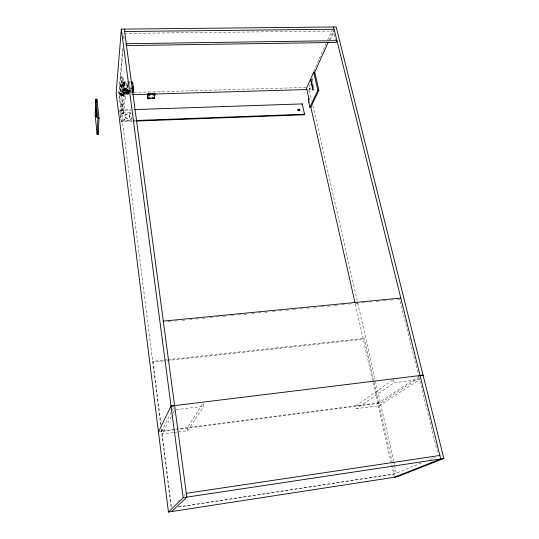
<?xml version="1.0" encoding="UTF-8"?>
<svg xmlns="http://www.w3.org/2000/svg" width="539" height="539" viewBox="0 0 539 539"><rect width="100%" height="100%" fill="white"/><g stroke="black" fill="none" stroke-linecap="round" stroke-linejoin="round"><path stroke-width="0.4" stroke-dasharray="2.69 2.02" d="M128.073 86.166L127.709 85.607L128.046 86.422A1.024 0.842 11.6 0 1 127.345 85.283M130.553 90.869L127.305 90.963L127.473 89.642L128.019 89.562A0.937 0.775 11.5 0 0 126.941 89.986A0.937 0.775 11.5 0 0 127.534 90.963A0.937 0.775 11.5 0 0 128.7 90.599M128.693 93.57A1.59 1.314 11.5 0 1 126.463 93.395A1.59 1.314 11.5 0 1 126.503 91.529A1.59 1.314 11.5 0 1 128.74 91.711A1.597 1.314 11.5 0 1 126.261 90.835A1.597 1.314 11.5 0 1 128.039 89.326C125.823 89.75 128.962 92.627 128.134 89.743M128.221 91.381L128.215 90.316M129.865 113.608L130.492 113.736L130.546 113.015L130.061 112.86L129.865 113.608L130.559 113.15M129.933 113.022L130.492 113.736M125.809 88.942L125.264 88.127L124.509 88.942L125.621 89.265L125.439 88.383L124.496 88.733M127.386 89.541L128.019 90.249M128.167 92.472L127.669 92.964L127.056 92.567M123.721 82.898C123.93 81.045 126.173 83.417 124.408 83.464C122.71 83.329 124.718 81.429 125.035 83.006M123.741 82.642C123.68 83.835 124.778 81.888 124.556 83.168M124.718 82.979C125.317 90.316 121.801 87.554 124.004 81.712L129.892 81.564M124.314 87.156L123.647 87.048M124.509 88.612L125.156 89.211M124.401 93.004L125.156 88.571L125.493 88.881L125.075 93.079L124.401 93.004L125.075 93.079M125.055 82.811L124.63 83.255M126.705 91.839L126.955 90.02L127.11 91.441L128.565 91.455M128.269 92.391L128.167 93.355L128.599 92.102M128.423 90.822L128.498 93.139L128.686 91.596M128.444 89.858C127.891 98.28 128.255 90.316 127.386 92.405M127.858 93.442C128.558 90.485 127.453 94.197 128.147 92.634M127.029 92.142L126.692 91.994M127.541 90.7L127.75 90.336L128.107 90.653M122.643 48.389L118.796 92.849L160.676 424.84M123.512 38.323L123.95 33.29M123.027 49.918L119.072 95.073L128.295 94.803M123.977 39.044L124.125 37.373M132.136 121.214L121.214 121.619L119.84 110.67L119.901 110.084L130.822 109.713M122.953 76.814L121.423 93.503L123.667 113.763L121.443 113.837L123.135 96.124L120.669 76.868L122.953 76.814L125.446 96.057L123.667 113.763M120.426 95.221L120.285 93.449L120.406 95.268L122.643 95.201L122.555 93.402L119.207 93.564L120.487 106.291L122.71 106.217M121.457 95.78L120.069 83.74L122.319 83.68L123.788 95.066L123.727 95.713L121.457 95.78L120.008 84.394L122.259 84.333L123.727 95.713M122.865 85.647L122.926 86.125L124.28 84.812L122.865 85.647L122.744 86.947L123.586 86.125L129.427 85.97M129.832 90.727L124.927 90.869L123.862 90.087L123.04 83.72L123.155 82.541L124.004 81.712M122.899 86.415L123.108 84.199L124.462 82.885L124.253 85.101L122.899 86.415L123.593 91.805L125.284 93.045L128.552 93.099M123.68 92.001L125.311 92.762L123.62 91.522L123.559 93.287L124.61 94.055L132.149 93.84M123.593 91.805L123.977 88.922L123.155 82.541M121.214 121.619L119.901 110.084M124.61 94.055L124.738 92.775M124.927 90.869L125.041 89.696L123.977 88.922M123.229 113.857C124.522 111.782 122.676 115.434 123.923 113.365M125.284 93.045L125.499 90.848L123.802 89.609M126.133 91.327L126.214 90.485M126.685 92.823L126.86 90.882M127.265 85.816L127.305 85.438M123.95 119.53C125.25 117.468 123.397 121.127 124.644 119.045M127.285 93.314L126.678 92.991L126.995 89.642L125.041 89.696M127.009 93.267L127.325 89.71M124.765 116.154L124.826 115.575M127.447 90.053C126.584 95.005 128.43 92.398 127.238 92.964M126.874 90.808L127.042 92.102L127.575 92.088L127.5 91.563M127.662 91.542L127.999 90.613L128.181 91.718M127.662 90.768L127.406 93.422L127.548 92.432M127.898 92.25C128.774 92.863 127.191 91.879 127.143 91.414C129.05 89.743 127.777 94.285 127.548 90.768M128.578 91.515L128.221 90.761L129.34 90.788M129.731 84.394L129.636 83.181M130.734 91.994L130.809 91.34M130.755 90.673L130.795 90.296M129.697 117.078L129.758 116.498M130.6 119.321C131.853 117.165 130.081 120.938 131.307 118.769M125.479 88.948L125.796 88.8M121.544 95.187L121.43 93.436L121.504 95.221L123.788 95.066M122.528 93.388L122.643 95.201M128.114 92.769L128.066 92.405M127.312 92.243L127.029 92.634M167.218 359.776L153.029 361.319L152.766 362.134L163.62 360.955M152.449 97L153.177 97.033M128.235 91.232L129.299 91.475M127.352 90.997L127.312 90.336L128.033 90.195M127.123 92.337C126.604 93.624 127.703 91.246 127.756 92.007M313.61 71.37L325.98 43.814M327.699 39.987L332.172 30.036M329.282 39.933L333.419 30.77M309.096 86.611L310.484 83.552M311.872 80.493L313.61 76.666M330.259 39.953L333.385 33.068M313.927 90.067L314.217 89.447M161.518 431.51L171.981 410.799M172.325 410.112L174.596 405.604M171.267 416.479L162.212 434.016L173.774 432.507M173.154 412.827L174.663 409.903L203.762 406.305L203.257 402.828L187.39 427.595L187.815 430.674L177.904 431.968M187.815 430.674L203.762 406.305M130.707 86.752L130.714 87.096M127.763 91.576L127.588 90.707L127.743 92.081M126.645 91.906L126.604 91.542A1.476 1.219 11.5 0 1 128.666 91.704M178.173 501.344L179.332 500.199M183.988 495.604L185.147 494.458M123.04 83.72L123.896 82.898L130.883 82.716M373.951 381.599L364.169 338.377L363.252 339.22L164.456 360.861M392.682 379.968L356.036 405.739L356.656 408.629L379.395 405.665L419.551 379.584L394.124 382.73L356.656 408.629M377.758 403.455L420.043 375.528M418.884 377.92L380.453 403.105L179.049 429.233M128.107 90.761L128.221 91.468M128.558 90.747L128.659 91.509M421.417 462.961L393.733 474.192L178.665 507.091M429.879 459.531L435.263 457.348M127.986 89.865L127.453 89.717M148.879 96.899L149.357 97.02M178.187 506.876L394.811 473.754L393.335 467.232M174.596 432.399L177.075 432.076M161.821 430.91L378.749 402.795M158.432 431.914L178.214 429.347M168.053 359.681L364.169 338.377M167.986 321.702L171.335 321.379M174.676 321.055L178.025 320.725M182.209 320.321L185.551 319.998M189.735 319.587L192.241 319.344M195.59 319.021L198.931 318.69M202.28 318.367L205.622 318.044M209.806 317.633L213.148 317.309M216.496 316.986L219.838 316.656M223.186 316.332L226.535 316.009M230.712 315.598L234.061 315.275M238.238 314.87L240.751 314.621M244.093 314.298L247.441 313.974M251.619 313.563L254.132 313.321M258.309 312.916L261.658 312.586M264.999 312.263L268.348 311.94M272.532 311.529L275.038 311.286M279.222 310.882L281.729 310.632M285.913 310.228L289.254 309.905M292.603 309.575L295.945 309.251M300.129 308.847L302.635 308.598M306.819 308.193L310.161 307.87M313.509 307.54L316.858 307.217M321.035 306.812L323.548 306.563M327.725 306.159L330.239 305.916M334.416 305.505L337.764 305.182M341.942 304.771L344.455 304.528M348.632 304.124L351.145 303.881M355.329 303.47L357.835 303.228M362.019 302.824L365.361 302.494M369.545 302.089L372.051 301.847M376.235 301.436L378.742 301.193M382.926 300.782L386.268 300.459M390.452 300.055L392.958 299.805M397.142 299.401L399.648 299.158L418.358 374.753M126.894 90.896L130.526 90.68M124.509 83.269L124.071 83.181M121.275 121.039L132.203 120.635M133.045 120.601L135.565 120.507M132.978 121.181L135.491 121.086M130.297 112.698L123.182 112.941L122.38 113.736L123.148 119.826L124.145 120.561L131.294 120.298L132.089 119.496L131.489 114.942M119.84 110.67L130.755 110.3M120.628 104.802L122.852 104.728M123.135 96.124L125.446 96.057M149.983 97.7L151.627 97.647M128.572 90.363L127.096 90.404L126.995 89.642M130.33 90.411L127.157 90.693M127.292 91.091L130.539 91.003M127.352 91.502L130.553 91.408M127.581 92.007L127.143 90.822M117.468 92.89L133.093 92.438M133.935 92.412L306.388 87.446M129.293 92.924L131.698 92.856M128.673 84.549L125.216 84.576L125.371 83.329L127.177 83.249M124.253 85.101L129.043 84.973M124.469 33.418L333.297 31.04L335.514 40.001M128.673 92.823L128.693 92.823A3.503 2.884 11.6 0 1 124.408 90.04A3.503 2.884 11.6 0 1 127.925 87.042A3.503 2.884 11.6 0 0 124.401 90.08A3.503 2.884 11.6 0 0 128.68 92.856M127.089 91.637L127.184 90.013M128.646 92.661L128.673 92.472A1.482 1.219 11.5 0 1 126.692 92.344A1.482 1.219 11.5 0 1 126.598 90.646A1.482 1.219 11.5 0 1 128.626 90.619M128.006 90.754L128.221 91.515M418.763 376.377L437.87 453.602M393.362 379.496L394.124 382.73M311.926 79.489L312.452 81.793M312.633 82.555L313.159 84.852M313.334 85.62L313.86 87.918M309.494 90.66L311.731 100.497M312.849 105.415L393.659 461.263M393.847 462.078L394.4 464.537M394.588 465.359L396.819 475.182M307.884 89.73L308.254 91.354M374.133 382.414L393.147 466.417M309.352 100.577L310.141 104.054M355.329 304.137L372.799 381.497M372.981 382.313L394.252 476.483M127.878 91.091L127.992 92.075M153.029 361.319L160.979 424.281M161.612 429.253L171.543 507.893M161.201 429.01L171.085 507.401M123.862 113.951L123.29 113.271M128.653 92.58A1.597 1.314 11.5 0 1 126.173 91.677A1.597 1.314 11.5 0 1 127.952 90.168M128.349 90.289A1.597 1.314 11.5 0 1 128.706 90.491M128.626 93.436A1.476 1.219 11.5 0 1 126.55 93.267A1.476 1.219 11.5 0 1 126.591 91.536M131.348 90.208A3.503 2.884 11.6 0 1 130.654 91.859A3.503 2.884 11.6 0 0 131.341 90.249M130.714 88.457A3.503 2.884 11.6 0 0 129.953 87.756A3.503 2.884 11.6 0 1 130.707 88.49M128.713 92.23A2.486 2.048 11.5 0 1 125.392 90.384A2.486 2.048 11.5 0 1 128.033 88.207M130.014 89.427A2.486 2.048 11.5 0 1 130.142 89.669M128.74 91.926A2.486 2.048 11.6 0 1 125.425 90.074A2.486 2.048 11.6 0 1 128.06 87.897M130.047 89.117A2.486 2.048 11.6 0 1 130.27 89.615M128.632 90.303A0.937 0.775 11.6 0 1 127.46 90.451A0.937 0.775 11.6 0 1 126.995 89.494A0.937 0.775 11.6 0 1 128.019 89.023M128.039 86.786A1.024 0.842 11.6 0 1 127.352 85.566M121.134 84.36L120.312 93.53L122.555 113.796L124.287 96.09L121.807 76.841L121.194 83.707L122.589 95.747L121.134 84.36M125.284 117.172A2.513 2.102 11.1 0 0 129.582 117.017A2.513 2.102 11.1 0 0 127.015 113.918A2.513 2.102 11.1 0 0 125.284 117.172M125.223 117.758A2.506 2.102 11.1 0 0 129.515 117.596A2.506 2.102 11.1 0 0 126.955 114.504A2.506 2.102 11.1 0 0 125.223 117.758"/><path stroke-width="0.81" d="M95.787 99.27L95.518 105.617L96.75 117.347L95.491 106.223L95.133 114.713L97.135 134.44L98.219 134.4L99.041 118.028L96.892 99.237L95.787 99.27L97.923 118.068L97.135 134.44M96.757 102.41L96.892 99.237M121.336 29.126L116.148 92.924L168.431 512.05L397.189 476.82L443.866 458.473L336.161 26.95L121.336 29.126L183.152 497.679L168.431 512.05M126.153 44.966L126.267 43.72L336.942 40.674L336.12 42.446L126.092 45.586M131.577 81.524L132.634 82.292L132.567 83.949M132.992 93.011L133.072 91.253L132.176 92.135M133.49 88.659L132.641 89.487L132.513 90.653L133.355 89.824L133.49 88.659L132.634 82.292M148.137 93.469L147.646 98.704L154.235 98.502L154.909 94.217L154.774 93.281L148.137 93.469L147.646 98.704M154.437 95.423L154.774 93.281M311.468 79.348L310.464 79.374L306.529 88.127L309.17 99.755M308.914 98.718L308.261 100.139L309.858 107.248L310.855 107.214L318.906 90.289L314.709 72.186L313.691 72.213L310.747 78.755L313.206 89.481L312.916 90.094L310.464 79.374M314.453 72.752L328.244 42.224M302.008 104.472L302.264 103.906L134.184 109.599M302.264 103.906L304.555 114.241L304.292 114.794L136.333 121.059M309.858 107.248L317.882 90.316L313.691 72.213M158.432 431.914L171.065 406.056L423.068 375.157M132.298 92.56L133.14 91.731M171.611 511.558L186.817 497.126L124.314 29.093M131.772 88.059C134.777 88.477 131.307 88.632 132.075 88.989M131.785 88.228L132.823 88.47L132.338 89.204M131.24 82.494L131.745 82.635L131.536 83.013M394.42 477.251L440.74 458.945L333.547 26.977M131.26 82.009L132.089 82.784L131.24 82.204M131.59 83.275L132.089 82.784L131.489 83.087M186.312 493.306L439.878 455.475M183.152 497.679L443.866 458.473M171.065 406.056L174.602 405.618M420.043 375.542L423.075 375.171M163.31 321.109L400.814 298.067M136.407 120.48L304.555 114.241M97.923 118.068L99.041 118.028M132.486 94.682L148.414 94.21M154.282 94.035L306.866 89.541M148.265 94.413L154.909 94.217M317.882 90.316L318.906 90.289M124.637 31.518L334.106 29.247M132.217 89.204L131.799 89.05M310.653 106.324L354.958 302.494M154.1 97.572L154.235 98.502M132.877 86.26L133.086 87.803M133.355 89.824L133.295 89.339L133.039 91.536L132.837 90M97.849 131.125L98.219 134.4M297.764 110.05A1.011 0.829 24.9 0 1 299.657 110.677M309.548 88.659C309.925 91.61 310.316 86.429 309.548 88.659M95.861 115.002L96.003 116.613L95.861 115.002M148.737 98.01L149.498 98.01L148.737 98.01M149.195 94.958L149.95 94.999L149.195 94.958M153.063 94.844L153.817 94.884L153.063 94.844M152.604 97.876L153.339 97.909L152.604 97.876M298.047 110.145A1.011 0.829 24.9 0 0 299.738 110.508A1.011 0.829 24.9 0 0 299.03 109.067A1.011 0.829 24.9 0 0 298.047 110.145"/></g></svg>
